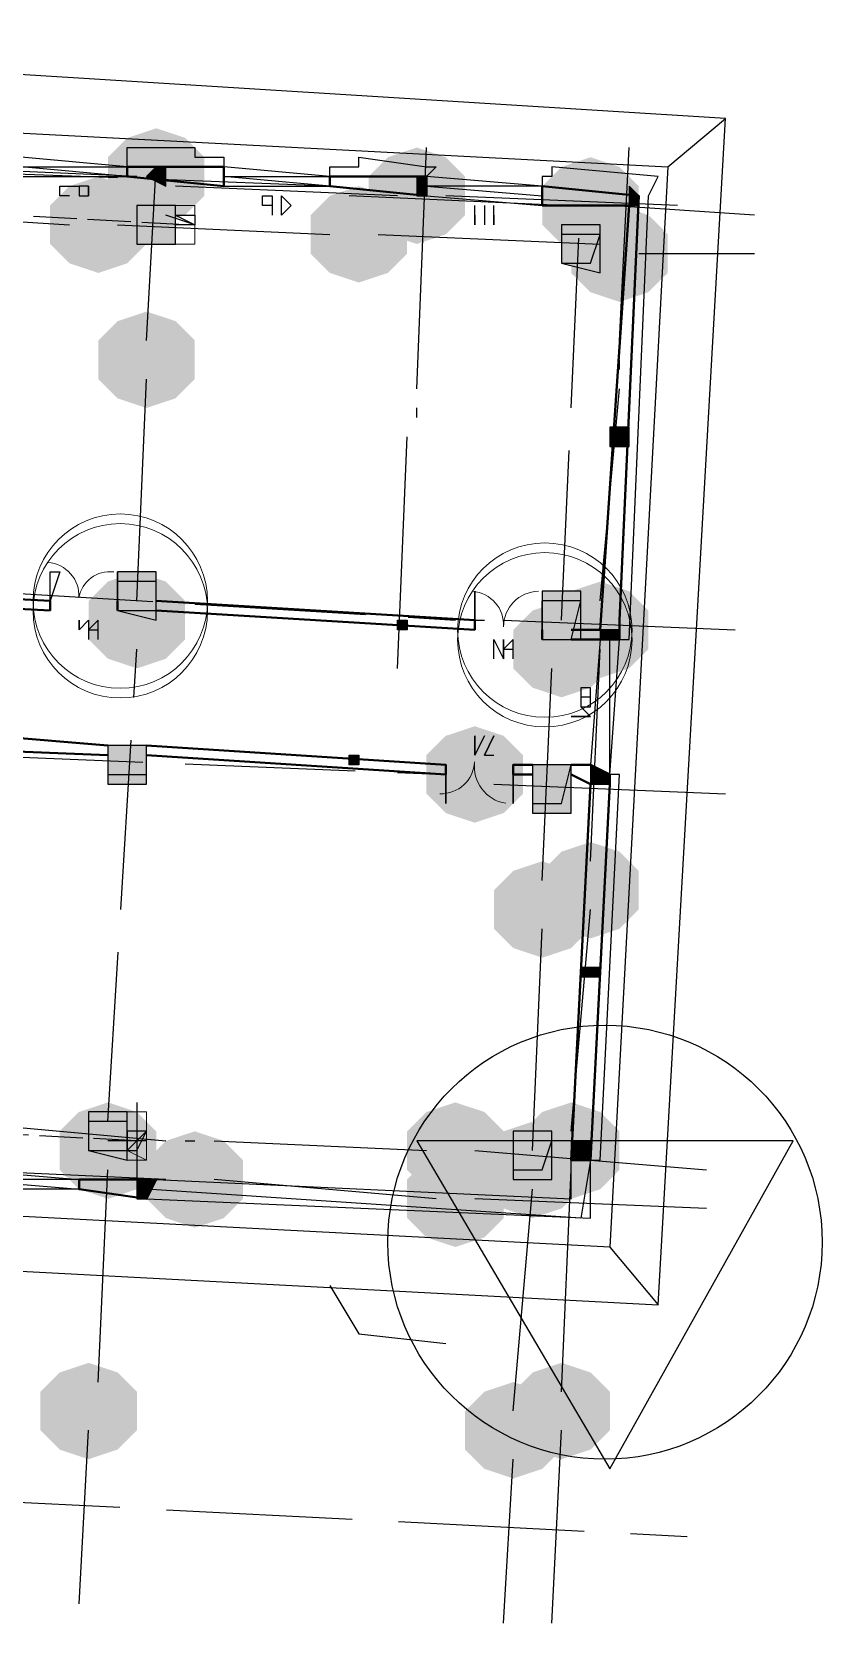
# Model space of a CAD drawing. Header units: millimetres. Extents: x 1542 to 2698, y 1376 to 2197.
# Drawn here: x 1734.35 to 1748.92, y 1817.31 to 1846.67 of the extents above; entities that cross this region are included whole.
import ezdxf

# ---------------------------------------------------------------- set-up
doc = ezdxf.new("R2010")
doc.units = ezdxf.units.MM
doc.linetypes.add('PDF_IMPORT', pattern=[1, 0.8, -0.2])
for name, color, linetype in [('PDF_0', 7, 'Continuous'), ('PDF_COLU', 7, 'Continuous'), ('PDF_COLU_GZ', 7, 'Continuous'), ('PDF_COLU_GZ_HATCH', 6, 'Continuous'), ('PDF_DIM_LEAD', 3, 'Continuous'), ('PDF_DOTE', 1, 'Continuous'), ('PDF_GROUND', 2, 'Continuous'), ('PDF_WALL', 5, 'Continuous'), ('PDF_WINDOW', 2, 'Continuous'), ('PDF_WINDOW_TEXT', 7, 'Continuous'), ('PDF_勘探点', 5, 'Continuous')]:
    doc.layers.add(name, color=color, linetype=linetype)
for name, color, linetype, true_color in [('PDF_COLU-HATCH', 251, 'Continuous', 0x5a5a5a), ('PDF_COLUMN', 254, 'Continuous', 0xdcdcdc), ('PDF_PUB_HATCH', 8, 'Continuous', 0x7f7f7f)]:
    doc.layers.add(name, color=color, linetype=linetype, true_color=true_color)

msp = doc.modelspace()

# ---------------------------------------------------------------- hatches: boundary and pattern name
at = {"layer": 'PDF_COLU-HATCH', "transparency": 33554559}
for points in [[(1737.002, 1843.468), (1736.29, 1843.468), (1736.29, 1842.756), (1737.002, 1842.756)], [(1744.831, 1843.112), (1744.119, 1843.112), (1744.119, 1842.4), (1744.831, 1842.222)], [(1736.646, 1836.706), (1735.934, 1836.706), (1735.934, 1835.995), (1736.646, 1835.817)], [(1744.475, 1836.351), (1743.763, 1836.351), (1743.763, 1835.461), (1744.475, 1835.461)], [(1736.468, 1833.504), (1735.756, 1833.504), (1735.756, 1832.792), (1736.468, 1832.792)], [(1744.297, 1833.148), (1743.585, 1833.148), (1743.585, 1832.258), (1744.297, 1832.258)], [(1736.112, 1826.743), (1735.401, 1826.743), (1735.401, 1826.031), (1736.112, 1825.853)], [(1743.941, 1826.387), (1743.229, 1826.387), (1743.229, 1825.497), (1743.941, 1825.497)]]:
    msp.add_hatch(color=256, dxfattribs=at).paths.add_polyline_path(points)
at = {"layer": 'PDF_COLU_GZ_HATCH', "transparency": 33554559}
for points in [[(1736.824, 1844.179), (1736.646, 1844.179), (1736.468, 1844.001), (1736.824, 1843.824)], [(1741.628, 1844.001), (1741.45, 1844.001), (1741.45, 1843.646), (1741.628, 1843.646)], [(1745.542, 1843.646), (1745.364, 1843.824), (1745.364, 1843.468), (1745.542, 1843.468)], [(1745.364, 1839.375), (1745.009, 1839.375), (1745.009, 1839.019), (1745.364, 1839.019)], [(1741.272, 1835.817), (1741.094, 1835.817), (1741.094, 1835.639), (1741.272, 1835.639)], [(1745.186, 1835.639), (1744.831, 1835.639), (1744.831, 1835.461), (1745.186, 1835.461)], [(1740.382, 1833.326), (1740.205, 1833.326), (1740.205, 1833.148), (1740.382, 1833.148)], [(1745.009, 1832.97), (1744.653, 1833.148), (1744.653, 1832.792), (1745.009, 1832.792)], [(1744.831, 1829.411), (1744.475, 1829.411), (1744.475, 1829.234), (1744.831, 1829.234)], [(1744.653, 1826.209), (1744.297, 1826.209), (1744.297, 1825.853), (1744.653, 1825.853)], [(1736.646, 1825.497), (1736.29, 1825.497), (1736.29, 1825.141), (1736.468, 1825.141)]]:
    msp.add_hatch(color=256, dxfattribs=at).paths.add_polyline_path(points)
at = {"layer": 'PDF_DOTE', "transparency": 33554559}
for points in [[(1736.646, 1844.891), (1736.112, 1844.713), (1735.756, 1844.357), (1735.756, 1843.646), (1736.112, 1843.29), (1736.646, 1843.112), (1737.18, 1843.29), (1737.536, 1843.646), (1737.536, 1844.357), (1737.18, 1844.713)], [(1741.45, 1844.535), (1740.916, 1844.357), (1740.56, 1844.001), (1740.56, 1843.29), (1740.916, 1842.934), (1741.45, 1842.756), (1741.984, 1842.934), (1742.34, 1843.29), (1742.34, 1844.001), (1741.984, 1844.357)], [(1744.653, 1844.357), (1744.119, 1844.179), (1743.763, 1843.824), (1743.763, 1843.112), (1744.119, 1842.756), (1744.653, 1842.578), (1745.186, 1842.756), (1745.542, 1843.112), (1745.542, 1843.824), (1745.186, 1844.179)], [(1735.578, 1844.001), (1735.045, 1843.824), (1734.689, 1843.468), (1734.689, 1842.756), (1735.045, 1842.4), (1735.578, 1842.222), (1736.112, 1842.4), (1736.468, 1842.756), (1736.468, 1843.468), (1736.112, 1843.824)], [(1740.382, 1843.824), (1739.849, 1843.646), (1739.493, 1843.29), (1739.493, 1842.578), (1739.849, 1842.222), (1740.382, 1842.044), (1740.916, 1842.222), (1741.272, 1842.578), (1741.272, 1843.29), (1740.916, 1843.646)], [(1745.186, 1843.468), (1744.653, 1843.29), (1744.297, 1842.934), (1744.297, 1842.222), (1744.653, 1841.866), (1745.186, 1841.688), (1745.72, 1841.866), (1746.076, 1842.222), (1746.076, 1842.934), (1745.72, 1843.29)], [(1736.468, 1841.51), (1735.934, 1841.333), (1735.578, 1840.977), (1735.578, 1840.265), (1735.934, 1839.909), (1736.468, 1839.731), (1737.002, 1839.909), (1737.358, 1840.265), (1737.358, 1840.977), (1737.002, 1841.333)], [(1736.29, 1836.706), (1735.756, 1836.529), (1735.401, 1836.173), (1735.401, 1835.461), (1735.756, 1835.105), (1736.29, 1834.927), (1736.824, 1835.105), (1737.18, 1835.461), (1737.18, 1836.173), (1736.824, 1836.529)], [(1744.831, 1836.529), (1744.297, 1836.351), (1743.941, 1835.995), (1743.941, 1835.283), (1744.297, 1834.927), (1744.831, 1834.749), (1745.364, 1834.927), (1745.72, 1835.283), (1745.72, 1835.995), (1745.364, 1836.351)], [(1744.119, 1836.173), (1743.585, 1835.995), (1743.229, 1835.639), (1743.229, 1834.927), (1743.585, 1834.571), (1744.119, 1834.393), (1744.653, 1834.571), (1745.009, 1834.927), (1745.009, 1835.639), (1744.653, 1835.995)], [(1742.518, 1833.86), (1741.984, 1833.682), (1741.628, 1833.326), (1741.628, 1832.614), (1741.984, 1832.258), (1742.518, 1832.08), (1743.051, 1832.258), (1743.407, 1832.614), (1743.407, 1833.326), (1743.051, 1833.682)], [(1744.653, 1831.724), (1744.119, 1831.547), (1743.763, 1831.191), (1743.763, 1830.479), (1744.119, 1830.123), (1744.653, 1829.945), (1745.186, 1830.123), (1745.542, 1830.479), (1745.542, 1831.191), (1745.186, 1831.547)], [(1743.763, 1831.369), (1743.229, 1831.191), (1742.873, 1830.835), (1742.873, 1830.123), (1743.229, 1829.767), (1743.763, 1829.589), (1744.297, 1829.767), (1744.653, 1830.123), (1744.653, 1830.835), (1744.297, 1831.191)], [(1735.756, 1826.92), (1735.223, 1826.743), (1734.867, 1826.387), (1734.867, 1825.675), (1735.223, 1825.319), (1735.756, 1825.141), (1736.29, 1825.319), (1736.646, 1825.675), (1736.646, 1826.387), (1736.29, 1826.743)], [(1742.162, 1826.92), (1741.628, 1826.743), (1741.272, 1826.387), (1741.272, 1825.675), (1741.628, 1825.319), (1742.162, 1825.141), (1742.696, 1825.319), (1743.051, 1825.675), (1743.051, 1826.387), (1742.696, 1826.743)], [(1744.297, 1826.92), (1743.763, 1826.743), (1743.407, 1826.387), (1743.407, 1825.675), (1743.763, 1825.319), (1744.297, 1825.141), (1744.831, 1825.319), (1745.186, 1825.675), (1745.186, 1826.387), (1744.831, 1826.743)], [(1737.358, 1826.387), (1736.824, 1826.209), (1736.468, 1825.853), (1736.468, 1825.141), (1736.824, 1824.785), (1737.358, 1824.607), (1737.891, 1824.785), (1738.247, 1825.141), (1738.247, 1825.853), (1737.891, 1826.209)], [(1743.585, 1826.565), (1743.051, 1826.387), (1742.696, 1826.031), (1742.696, 1825.319), (1743.051, 1824.963), (1743.585, 1824.785), (1744.119, 1824.963), (1744.475, 1825.319), (1744.475, 1826.031), (1744.119, 1826.387)], [(1742.162, 1826.031), (1741.628, 1825.853), (1741.272, 1825.497), (1741.272, 1824.785), (1741.628, 1824.429), (1742.162, 1824.252), (1742.696, 1824.429), (1743.051, 1824.785), (1743.051, 1825.497), (1742.696, 1825.853)], [(1735.401, 1822.116), (1734.867, 1821.938), (1734.511, 1821.583), (1734.511, 1820.871), (1734.867, 1820.515), (1735.401, 1820.337), (1735.934, 1820.515), (1736.29, 1820.871), (1736.29, 1821.583), (1735.934, 1821.938)], [(1744.119, 1822.116), (1743.585, 1821.938), (1743.229, 1821.583), (1743.229, 1820.871), (1743.585, 1820.515), (1744.119, 1820.337), (1744.653, 1820.515), (1745.009, 1820.871), (1745.009, 1821.583), (1744.653, 1821.938)], [(1743.229, 1821.761), (1742.696, 1821.583), (1742.34, 1821.227), (1742.34, 1820.515), (1742.696, 1820.159), (1743.229, 1819.981), (1743.763, 1820.159), (1744.119, 1820.515), (1744.119, 1821.227), (1743.763, 1821.583)]]:
    msp.add_hatch(color=256, dxfattribs=at).paths.add_polyline_path(points)
at = {"layer": 'PDF_PUB_HATCH', "transparency": 33554559}
for points in [[(1737.002, 1843.468), (1736.29, 1843.468), (1736.29, 1842.756), (1737.002, 1842.756)], [(1744.831, 1842.934), (1744.119, 1842.934), (1744.119, 1842.4), (1744.653, 1842.4)], [(1736.646, 1836.529), (1735.934, 1836.529), (1735.934, 1835.995), (1736.646, 1835.995)], [(1744.475, 1836.173), (1743.763, 1836.173), (1743.763, 1835.461), (1744.297, 1835.461)], [(1736.468, 1833.504), (1735.756, 1833.504), (1735.756, 1832.97), (1736.468, 1832.97)], [(1744.297, 1833.148), (1743.585, 1833.148), (1743.585, 1832.436), (1744.119, 1832.436)], [(1736.112, 1826.565), (1735.401, 1826.565), (1735.401, 1826.031), (1736.112, 1826.031)], [(1743.941, 1826.209), (1743.229, 1826.209), (1743.229, 1825.675), (1743.763, 1825.675)]]:
    msp.add_hatch(color=256, dxfattribs=at).paths.add_polyline_path(points)

# ---------------------------------------------------------------- linework, layer by layer
at = {"layer": 'PDF_0', "linetype": 'PDF_IMPORT', "lineweight": 25}
for points in [[(1737.18, 1843.112), (1671.347, 1846.67)], [(1736.29, 1826.209), (1682.912, 1829.056)]]:
    msp.add_lwpolyline(points, dxfattribs=at)
at = {"layer": 'PDF_0', "lineweight": 25}
for points in [[(1725.615, 1845.247), (1746.076, 1844.179), (1745.009, 1824.252), (1707.466, 1826.209)], [(1736.112, 1844.179), (1736.112, 1844.535), (1737.358, 1844.535), (1737.358, 1844.357), (1737.891, 1844.357), (1737.891, 1844.179)], [(1739.849, 1844.001), (1739.849, 1844.179), (1740.382, 1844.179), (1740.382, 1844.357), (1741.628, 1844.179), (1741.806, 1844.179), (1741.628, 1844.001)], [(1745.186, 1835.461), (1745.364, 1835.461), (1745.72, 1843.646), (1745.898, 1844.001), (1743.941, 1844.179), (1743.941, 1844.001), (1743.763, 1844.001), (1743.763, 1843.824)], [(1737.002, 1843.29), (1737.358, 1843.29), (1737.358, 1843.112), (1737.002, 1843.112), (1737.002, 1843.29), (1737.358, 1843.112)], [(1744.653, 1825.853), (1744.831, 1825.853), (1745.186, 1832.97), (1745.009, 1832.97)], [(1736.112, 1826.031), (1736.29, 1826.031), (1736.468, 1826.387), (1736.112, 1826.387), (1736.112, 1826.031), (1736.468, 1826.387)]]:
    msp.add_lwpolyline(points, dxfattribs=at)
at = {"layer": 'PDF_0', "lineweight": 0}
msp.add_lwpolyline([(1737.002, 1843.468), (1737.358, 1843.468), (1737.358, 1842.756), (1737.002, 1842.756), (1737.358, 1842.756), (1737.358, 1843.468)], close=True, dxfattribs=at)
msp.add_lwpolyline([(1736.112, 1826.031), (1736.468, 1825.853), (1736.468, 1826.743), (1736.112, 1826.743), (1736.468, 1826.743), (1736.468, 1825.853), (1736.112, 1825.853)], dxfattribs=at)
at = {"layer": 'PDF_0', "color": 4, "lineweight": 25}
for points in [[(1736.468, 1825.141), (1744.653, 1824.785), (1744.653, 1825.853), (1744.475, 1824.785), (1736.468, 1825.319)], [(1736.646, 1825.497), (1744.297, 1825.141), (1744.297, 1825.853)]]:
    msp.add_lwpolyline(points, dxfattribs=at)
at = {"layer": 'PDF_COLU', "lineweight": 25}
for points in [[(1737.002, 1842.756), (1737.002, 1843.468), (1736.29, 1843.468), (1736.29, 1842.756)], [(1744.831, 1842.222), (1744.831, 1843.112), (1744.119, 1843.112), (1744.119, 1842.4)], [(1736.646, 1835.817), (1736.646, 1836.706), (1735.934, 1836.706), (1735.934, 1835.995)], [(1744.475, 1835.461), (1744.475, 1836.351), (1743.763, 1836.351), (1743.763, 1835.461)], [(1736.468, 1832.792), (1736.468, 1833.504), (1735.756, 1833.504), (1735.756, 1832.792)], [(1744.297, 1832.258), (1744.297, 1833.148), (1743.585, 1833.148), (1743.585, 1832.258)], [(1736.112, 1825.853), (1736.112, 1826.743), (1735.401, 1826.743), (1735.401, 1826.031)], [(1743.941, 1825.497), (1743.941, 1826.387), (1743.229, 1826.387), (1743.229, 1825.497)]]:
    msp.add_lwpolyline(points, close=True, dxfattribs=at)
at = {"layer": 'PDF_COLU_GZ', "lineweight": 25}
for points in [[(1736.824, 1843.824), (1736.824, 1844.179), (1736.646, 1844.179), (1736.468, 1844.001)], [(1741.628, 1843.646), (1741.628, 1844.001), (1741.45, 1844.001), (1741.45, 1843.646)], [(1745.542, 1843.468), (1745.542, 1843.646), (1745.364, 1843.824), (1745.364, 1843.468)], [(1745.364, 1839.019), (1745.364, 1839.375), (1745.009, 1839.375), (1745.009, 1839.019)], [(1741.094, 1835.639), (1741.094, 1835.817), (1741.272, 1835.817), (1741.272, 1835.639)], [(1745.186, 1835.461), (1745.186, 1835.639), (1744.831, 1835.639), (1744.831, 1835.461)], [(1740.205, 1833.148), (1740.205, 1833.326), (1740.382, 1833.326), (1740.382, 1833.148)], [(1745.009, 1832.792), (1745.009, 1832.97), (1744.653, 1833.148), (1744.653, 1832.792)], [(1744.831, 1829.234), (1744.831, 1829.411), (1744.475, 1829.411), (1744.475, 1829.234)], [(1744.653, 1825.853), (1744.653, 1826.209), (1744.297, 1826.209), (1744.297, 1825.853)], [(1736.468, 1825.141), (1736.646, 1825.497), (1736.29, 1825.497), (1736.29, 1825.141)]]:
    msp.add_lwpolyline(points, close=True, dxfattribs=at)
at = {"layer": 'PDF_COLUMN', "lineweight": 25}
for points in [[(1736.29, 1842.756), (1737.002, 1842.756), (1737.002, 1843.468), (1736.29, 1843.468)], [(1744.119, 1842.4), (1744.653, 1842.4), (1744.831, 1842.934), (1744.119, 1842.934)], [(1735.934, 1835.995), (1736.646, 1835.995), (1736.646, 1836.529), (1735.934, 1836.529)], [(1743.763, 1835.461), (1744.297, 1835.461), (1744.475, 1836.173), (1743.763, 1836.173)], [(1735.756, 1832.97), (1736.468, 1832.97), (1736.468, 1833.504), (1735.756, 1833.504)], [(1743.585, 1832.436), (1744.119, 1832.436), (1744.297, 1833.148), (1743.585, 1833.148)], [(1735.401, 1826.031), (1736.112, 1826.031), (1736.112, 1826.565), (1735.401, 1826.565)], [(1743.229, 1825.675), (1743.763, 1825.675), (1743.941, 1826.209), (1743.229, 1826.209)]]:
    msp.add_lwpolyline(points, close=True, dxfattribs=at)
at = {"layer": 'PDF_DIM_LEAD', "lineweight": 25}
msp.add_lwpolyline([(1739.849, 1823.54), (1740.382, 1822.65), (1741.984, 1822.472)], dxfattribs=at)
at = {"layer": 'PDF_DOTE', "lineweight": 25}
for points in [[(1741.45, 1840.087), (1741.628, 1844.535)], [(1745.186, 1840.977), (1745.364, 1844.535)], [(1736.29, 1844.001), (1732.198, 1844.179)], [(1736.468, 1840.977), (1736.646, 1844.179)], [(1741.094, 1843.646), (1737.002, 1843.824)], [(1744.119, 1843.468), (1740.205, 1843.646)], [(1746.254, 1843.468), (1741.984, 1843.646)], [(1747.677, 1843.29), (1745.009, 1843.468)], [(1735.934, 1843.112), (1739.849, 1842.934)], [(1737.358, 1843.112), (1736.824, 1843.29)], [(1740.738, 1842.934), (1744.831, 1842.756)], [(1745.542, 1842.578), (1747.677, 1842.578)], [(1745.186, 1840.443), (1745.186, 1840.621)], [(1736.29, 1836.173), (1736.468, 1840.265)], [(1744.831, 1836.173), (1745.186, 1840.087)], [(1741.45, 1839.553), (1741.45, 1839.731)], [(1741.094, 1834.927), (1741.272, 1839.197)], [(1742.518, 1835.817), (1742.696, 1835.817)], [(1743.051, 1835.817), (1747.322, 1835.639)], [(1744.653, 1831.369), (1744.831, 1835.283)], [(1743.763, 1831.013), (1743.941, 1834.927)], [(1742.873, 1832.792), (1747.144, 1832.614)], [(1744.297, 1826.387), (1744.653, 1830.479)], [(1743.585, 1826.031), (1743.763, 1830.123)], [(1736.29, 1826.92), (1736.29, 1825.497)], [(1732.91, 1826.565), (1736.824, 1826.209)], [(1736.468, 1826.209), (1735.756, 1826.209)], [(1737.18, 1826.209), (1737.358, 1826.209)], [(1737.714, 1826.209), (1741.628, 1826.031)], [(1742.518, 1826.031), (1746.788, 1825.675)], [(1736.824, 1825.497), (1732.91, 1825.675)], [(1735.578, 1821.761), (1735.756, 1825.675)], [(1741.806, 1825.141), (1737.714, 1825.497)], [(1744.119, 1821.583), (1744.297, 1825.675)], [(1743.229, 1821.227), (1743.585, 1825.319)], [(1746.788, 1824.963), (1742.518, 1825.141)], [(1735.223, 1817.668), (1735.401, 1820.871)], [(1743.941, 1817.312), (1744.119, 1820.871)], [(1743.051, 1817.312), (1743.229, 1820.337)]]:
    msp.add_lwpolyline(points, dxfattribs=at)
at = {"layer": 'PDF_DOTE', "linetype": 'PDF_IMPORT', "lineweight": 25, "ltscale": 3.918436}
for points in [[(1739.849, 1843.824), (1730.596, 1844.179)], [(1744.119, 1835.817), (1744.475, 1843.646)], [(1735.756, 1826.565), (1736.29, 1835.283)], [(1733.265, 1833.326), (1741.984, 1832.97)]]:
    msp.add_lwpolyline(points, dxfattribs=at)
at = {"layer": 'PDF_DOTE', "linetype": 'PDF_IMPORT', "lineweight": 25, "ltscale": 3.930536}
for points in [[(1726.326, 1843.646), (1735.045, 1843.112)], [(1733.443, 1836.351), (1742.162, 1835.817)]]:
    msp.add_lwpolyline(points, dxfattribs=at)
at = {"layer": 'PDF_DOTE', "linetype": 'PDF_IMPORT', "lineweight": 25, "ltscale": 4.28505}
msp.add_lwpolyline([(1732.554, 1819.625), (1746.432, 1818.914)], dxfattribs=at)
at = {"layer": 'PDF_GROUND', "lineweight": 25}
for points in [[(1708.889, 1825.141), (1745.898, 1823.184), (1747.144, 1845.069), (1727.216, 1846.314)], [(1746.076, 1844.179), (1747.144, 1845.069)], [(1745.009, 1824.252), (1745.898, 1823.184)]]:
    msp.add_lwpolyline(points, dxfattribs=at)
at = {"layer": 'PDF_WALL', "lineweight": 40}
for points in [[(1736.112, 1844.001), (1737.891, 1843.824), (1737.891, 1844.179), (1736.112, 1844.179)], [(1739.849, 1843.824), (1741.628, 1843.646), (1741.628, 1844.001), (1739.849, 1844.001)], [(1731.308, 1836.173), (1734.689, 1835.995), (1734.689, 1836.173), (1731.308, 1836.351)], [(1736.646, 1825.497), (1735.223, 1825.497), (1735.223, 1825.319), (1736.468, 1825.141)]]:
    msp.add_lwpolyline(points, close=True, dxfattribs=at)
for points in [[(1744.297, 1835.461), (1744.831, 1835.461), (1745.186, 1835.461), (1745.186, 1835.817), (1745.542, 1843.646), (1743.763, 1843.824), (1743.763, 1843.468), (1745.364, 1843.468), (1744.831, 1835.639), (1744.297, 1835.639)], [(1735.934, 1836.173), (1735.934, 1835.995)], [(1736.646, 1835.995), (1742.518, 1835.639), (1742.518, 1835.817), (1736.646, 1836.173)], [(1743.763, 1835.639), (1743.763, 1835.461)], [(1735.756, 1833.504), (1731.486, 1833.86), (1731.308, 1833.504), (1735.756, 1833.326)], [(1736.468, 1833.326), (1741.984, 1832.97), (1741.984, 1833.148), (1736.468, 1833.504)], [(1743.585, 1833.148), (1743.229, 1833.148), (1743.229, 1832.97), (1743.585, 1832.97)], [(1744.297, 1833.148), (1744.653, 1833.148), (1745.009, 1832.97), (1745.009, 1832.792), (1744.653, 1825.853), (1744.297, 1825.853), (1744.653, 1832.792), (1744.297, 1832.97)]]:
    msp.add_lwpolyline(points, dxfattribs=at)
at = {"layer": 'PDF_WALL', "lineweight": 0}
for centre in [(1735.983, 1836.167), (1735.983, 1835.989), (1743.811, 1835.633), (1743.811, 1835.455)]:
    msp.add_circle(centre, 1.608, dxfattribs=at)
at = {"layer": 'PDF_WINDOW', "lineweight": 25}
for points in [[(1736.112, 1844.179), (1734.155, 1844.357), (1734.155, 1844.001), (1736.112, 1844.001), (1734.155, 1844.179), (1736.112, 1844.179), (1736.112, 1844.001)], [(1739.849, 1844.001), (1737.891, 1844.179), (1737.891, 1843.824), (1739.849, 1843.824), (1737.891, 1844.001), (1739.849, 1844.001), (1739.849, 1843.824)], [(1743.763, 1843.824), (1741.628, 1844.001), (1741.628, 1843.646), (1743.763, 1843.468), (1743.763, 1843.824), (1741.628, 1843.824), (1743.763, 1843.646)], [(1735.934, 1836.706), (1735.934, 1835.995), (1735.934, 1836.706)], [(1742.518, 1836.351), (1742.518, 1835.639), (1742.518, 1836.351)], [(1742.518, 1836.351), (1742.518, 1836.351)], [(1734.689, 1836.173), (1734.689, 1836.173)], [(1743.763, 1836.173), (1743.763, 1835.639), (1743.763, 1836.173)], [(1735.934, 1835.995), (1735.934, 1835.995)], [(1742.518, 1835.639), (1742.518, 1835.639)], [(1743.763, 1835.639), (1743.763, 1835.639)], [(1745.009, 1832.97), (1745.186, 1835.461), (1744.831, 1835.461), (1744.653, 1833.148), (1745.009, 1832.97), (1745.009, 1835.461)], [(1741.984, 1833.148), (1741.984, 1833.148)], [(1743.229, 1832.436), (1743.229, 1832.97), (1743.229, 1832.436)], [(1743.229, 1832.97), (1743.229, 1832.97)], [(1735.223, 1825.319), (1733.087, 1825.319), (1733.087, 1825.675), (1735.223, 1825.497), (1733.087, 1825.497), (1735.223, 1825.319), (1735.223, 1825.497)]]:
    msp.add_lwpolyline(points, dxfattribs=at)
at = {"layer": 'PDF_WINDOW', "lineweight": 13}
for points in [[(1735.863, 1836.706, 0.406736), (1735.222, 1836.228, 0.406736), (1734.649, 1836.882)], [(1743.692, 1836.35, 0.406736), (1743.05, 1835.694, 0.406736), (1742.478, 1836.349)], [(1741.877, 1832.614, 0.406736), (1742.517, 1833.203, 0.406736), (1743.091, 1832.438)]]:
    msp.add_lwpolyline(points, format="xyb", dxfattribs=at)
at = {"layer": 'PDF_WINDOW', "lineweight": 25}
for points in [[(1734.689, 1836.706), (1734.867, 1836.706), (1734.689, 1836.173)], [(1741.984, 1832.614), (1741.984, 1832.436), (1741.984, 1833.148)]]:
    msp.add_lwpolyline(points, close=True, dxfattribs=at)
at = {"layer": 'PDF_WINDOW_TEXT', "lineweight": 25}
for points in [[(1735.045, 1843.646), (1734.867, 1843.646), (1734.867, 1843.824), (1735.045, 1843.824), (1735.223, 1843.824), (1735.223, 1843.646)], [(1735.401, 1843.824), (1735.401, 1843.646), (1735.401, 1843.824), (1735.223, 1843.824), (1735.223, 1843.646), (1735.401, 1843.646)], [(1738.781, 1843.468), (1738.603, 1843.468), (1738.603, 1843.646), (1738.781, 1843.646), (1738.781, 1843.29)], [(1738.959, 1843.29), (1738.959, 1843.646)], [(1742.518, 1843.29), (1742.518, 1843.112), (1742.518, 1843.29), (1742.518, 1843.468)], [(1742.696, 1843.468), (1742.696, 1843.112)], [(1742.873, 1843.112), (1742.873, 1843.468)], [(1742.873, 1843.29), (1742.873, 1843.112), (1742.873, 1843.29)], [(1735.223, 1835.639), (1735.223, 1835.817), (1735.223, 1835.639), (1735.401, 1835.817), (1735.401, 1835.461)], [(1735.578, 1835.461), (1735.578, 1835.817), (1735.401, 1835.639), (1735.578, 1835.639)], [(1742.873, 1835.105), (1742.873, 1835.461), (1743.051, 1835.105), (1743.051, 1835.461), (1743.051, 1835.105)], [(1743.229, 1835.105), (1743.229, 1835.461), (1743.051, 1835.283), (1743.229, 1835.283)], [(1744.653, 1834.038), (1744.297, 1834.038), (1744.653, 1834.038), (1744.475, 1834.215), (1744.653, 1834.215), (1744.653, 1834.393), (1744.653, 1834.571), (1744.475, 1834.571), (1744.475, 1834.393)], [(1742.696, 1833.326), (1742.873, 1833.682), (1742.696, 1833.326), (1742.873, 1833.326)]]:
    msp.add_lwpolyline(points, dxfattribs=at)
for points in [[(1738.959, 1843.468), (1738.959, 1843.646), (1739.137, 1843.468), (1738.959, 1843.29)], [(1744.475, 1834.215), (1744.653, 1834.215), (1744.653, 1834.393), (1744.475, 1834.393)], [(1742.518, 1833.326), (1742.518, 1833.682), (1742.518, 1833.326), (1742.696, 1833.682)]]:
    msp.add_lwpolyline(points, close=True, dxfattribs=at)
at = {"layer": 'PDF_勘探点', "lineweight": 25}
msp.add_lwpolyline([(1745.009, 1820.159), (1748.389, 1826.209), (1741.45, 1826.209)], close=True, dxfattribs=at)
msp.add_circle((1744.92, 1824.341), 4.003, dxfattribs=at)

doc.saveas('drawing.dxf')
